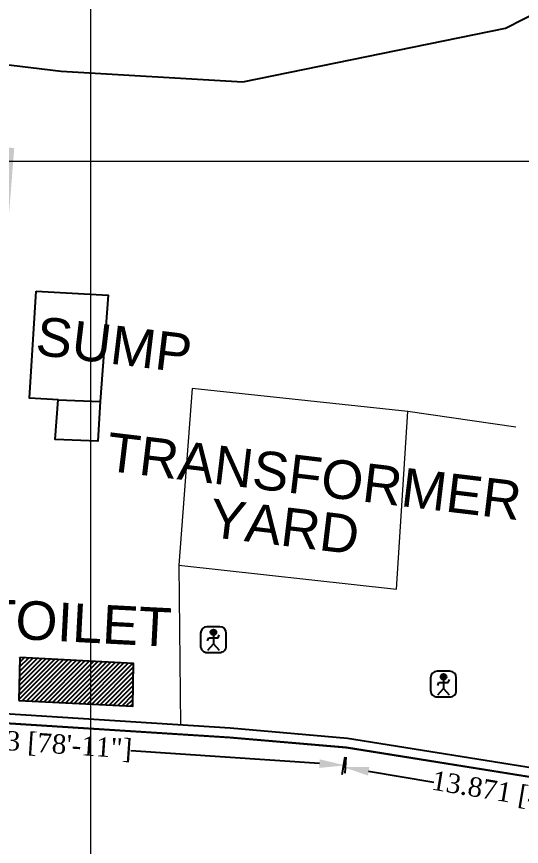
# Model space of a CAD drawing. Header units: metres. Extents: x 420822 to 421453, y 1458172 to 1458620.
# Drawn here: x 420922.12 to 420941.71, y 1458348.4 to 1458380.61 of the extents above; entities that cross this region are included whole.
import ezdxf

# ---------------------------------------------------------------- set-up
doc = ezdxf.new("R2010")
doc.units = ezdxf.units.M
doc.header["$MEASUREMENT"] = 0
doc.header["$PDMODE"] = 3
doc.header["$PDSIZE"] = 0.25
doc.linetypes.add('DOT2', pattern=[0.125, 0, -0.125])
doc.layers.get('0').update_dxf_attribs({"linetype": 'CONTINUOUS'})
doc.layers.get('Defpoints').update_dxf_attribs({"linetype": 'CONTINUOUS'})
for name, color, linetype in [('BOUNDARY', 7, 'CONTINUOUS'), ('BUILDING', 230, 'CONTINUOUS'), ('DETAIL', 7, 'CONTINUOUS'), ('DIM', 8, 'CONTINUOUS'), ('ROAD', 1, 'CONTINUOUS'), ('TEXT', 7, 'CONTINUOUS')]:
    doc.layers.add(name, color=color, linetype=linetype)
doc.layers.add('fence', color=34, linetype='FENCE', lineweight=20)
doc.layers.add('grid', color=5, linetype='DOT2', lineweight=20)
doc.styles.add('ROMANTICITALIC', font='romantic.ttf')
doc.styles.add('rs2', font='arial.ttf', dxfattribs={"height": 2})
doc.linetypes.add('FENCE', pattern='A,4,-0.4,["X",Standard,S=0.4,R=-0.3,X=-0.15,Y=-0.2],-0.4', length=4.8)
doc.dimstyles.new('ROCKFORT', dxfattribs={"dimtxt": 0.75, "dimasz": 1, "dimexe": 0.3, "dimexo": 0.375, "dimgap": 0.1, "dimtad": 0, "dimdec": 3, "dimzin": 0, "dimdsep": 46, "dimtxsty": 'ROMANTICITALIC', "dimcen": 0.09, "dimclrd": 8, "dimclre": 8, "dimclrt": 5, "dimadec": 0, "dimazin": 0, "dimtfac": 1, "dimtdec": 3, "dimtofl": 0, "dimtmove": 1, "dimatfit": 2, "dimfxl": 1, "dimtolj": 1, "dimtzin": 0, "dimarcsym": 0})

# ---------------------------------------------------------------- blocks, each defined once
blk = doc.blocks.new('MH')
h = blk.add_hatch(color=256)
edge = h.paths.add_edge_path()
edge.add_ellipse((0.006, 0.568), major_axis=(-0.154, 0.154), ratio=1, start_angle=0, end_angle=360)
for p, q in [((0.499, 0.999), (-0.499, 0.999)), ((-0.999, 0.499), (-0.999, -0.499)), ((-0.445, -0.105), (-0.364, 0.127)), ((-0.364, 0.127), (0.377, 0.127)), ((0.006, 0.35), (0.006, -0.335)), ((0.377, 0.127), (0.457, 0.359)), ((0.999, -0.499), (0.999, 0.499)), ((-0.441, -0.823), (0.006, -0.335)), ((0.006, -0.335), (0.454, -0.823)), ((-0.499, -0.999), (0.499, -0.999))]:
    blk.add_line(p, q)
for centre, major_axis, start_param, end_param in [((-0.499, 0.499), (0.353, 0.353), 0.785398, 2.356194), ((0.006, 0.568), (-0.154, 0.154), 3.926991, 10.210176), ((0.499, 0.499), (-0.353, 0.353), 3.926991, 5.497787), ((-0.499, -0.499), (0.353, 0.353), 2.356194, 3.926991), ((0.499, -0.499), (-0.353, 0.353), 2.356194, 3.926991)]:
    blk.add_ellipse(centre, major_axis=major_axis, ratio=1, start_param=start_param, end_param=end_param)
blk = doc.blocks.new('*D70')
at = {"layer": 'Defpoints', "color": 0, "linetype": 'ByBlock', "transparency": 16777216}
for p in [(420934.919, 1458352.233), (420934.793, 1458351.478), (420948.601, 1458349.954)]:
    blk.add_point(p, dxfattribs=at)
at = {"layer": 'DIM', "color": 8, "linetype": 'ByBlock', "lineweight": -2, "transparency": 16777216}
for p, q in [((420934.857, 1458351.864), (420934.744, 1458351.182)), ((420935.78, 1458351.314), (420938.313, 1458350.892)), ((420947.489, 1458349.363), (420944.955, 1458349.785)), ((420948.539, 1458349.584), (420948.426, 1458348.903))]:
    blk.add_line(p, q, dxfattribs=at)
at = {"layer": 'DIM', "color": 8, "linetype": 'ByBlock', "transparency": 16777216}
for points in [[(420935.807, 1458351.478), (420935.752, 1458351.149), (420934.793, 1458351.478)], [(420947.516, 1458349.528), (420947.461, 1458349.199), (420948.475, 1458349.199)]]:
    blk.add_solid(points, dxfattribs=at)
at = {"layer": 'DIM', "color": 5, "linetype": 'ByBlock', "transparency": 16777216, "insert": (420941.634, 1458350.339), "char_height": 0.75, "attachment_point": 5, "rotation": 350.5428, "style": 'ROMANTICITALIC'}
blk.add_mtext('\\A1;13.871 [45\'-6"]', dxfattribs=at)
blk = doc.blocks.new('*D71')
at = {"layer": 'Defpoints', "color": 0, "linetype": 'ByBlock', "transparency": 16777216}
for p in [(420910.922, 1458353.863), (420910.875, 1458353.172), (420934.919, 1458352.233)]:
    blk.add_point(p, dxfattribs=at)
at = {"layer": 'DIM', "color": 8, "linetype": 'ByBlock', "lineweight": -2, "transparency": 16777216}
for p, q in [((420910.896, 1458353.489), (420910.854, 1458352.873)), ((420911.872, 1458353.104), (420919.193, 1458352.607)), ((420933.874, 1458351.61), (420926.554, 1458352.107)), ((420934.894, 1458351.859), (420934.852, 1458351.243))]:
    blk.add_line(p, q, dxfattribs=at)
at = {"layer": 'DIM', "color": 8, "linetype": 'ByBlock', "transparency": 16777216}
for points in [[(420911.884, 1458353.271), (420911.861, 1458352.938), (420910.875, 1458353.172)], [(420933.886, 1458351.777), (420933.863, 1458351.444), (420934.872, 1458351.543)]]:
    blk.add_solid(points, dxfattribs=at)
at = {"layer": 'DIM', "color": 5, "linetype": 'ByBlock', "transparency": 16777216, "insert": (420922.873, 1458352.357), "char_height": 0.75, "attachment_point": 5, "rotation": 356.1153, "style": 'ROMANTICITALIC'}
blk.add_mtext('\\A1;24.053 [78\'-11"]', dxfattribs=at)

msp = doc.modelspace()

# ---------------------------------------------------------------- hatches: boundary and pattern name
at = {"layer": 'BUILDING'}
h = msp.add_hatch(color=172, dxfattribs=at)
h.dxf.hatch_style = 1
h.set_gradient(color1=(0, 0, 204), color2=(255, 255, 0), name='CYLINDER')
h.paths.add_polyline_path([(420978.518, 1458475.843), (420976.961, 1458449.19), (420945.312, 1458450.837), (420942.85, 1458452.851), (420942.935, 1458454.287), (420917.336, 1458455.499), (420918.52, 1458478.917), (420952.308, 1458477.074), (420953.236, 1458477.708), (420953.375, 1458479.675), (420962.027, 1458480.342), (420966.848, 1458480.022), (420966.897, 1458476.549)])
h.paths.add_polyline_path([(421075.349, 1458478.061), (421077.671, 1458478.029), (421077.64, 1458475.772), (421075.347, 1458475.713)])
h.paths.add_polyline_path([(421138.169, 1458479.125), (421137.834, 1458474.226), (421147.812, 1458473.676), (421148.111, 1458478.591)])
h.paths.add_polyline_path([(421054.387, 1458432.55), (421057.471, 1458432.328), (421057.328, 1458429.249), (421054.207, 1458429.338)])
h.paths.add_polyline_path([(421030.689, 1458413.843), (421036.759, 1458413.164), (421036.429, 1458410.672), (421030.419, 1458411.454)])
h.paths.add_polyline_path([(421018.386, 1458408.231), (421019.656, 1458407.662), (421018.379, 1458404.095), (421017.073, 1458404.61)])
h.paths.add_polyline_path([(420924.109, 1458397.421), (420923.894, 1458394.317), (420933.901, 1458393.725), (420934.037, 1458396.829)], flags=17)
h.paths.add_polyline_path([(420917.51, 1458397.875), (420922.613, 1458397.523), (420922.338, 1458394.494), (420917.349, 1458394.807)], flags=17)
h.paths.add_polyline_path([(420921.819, 1458386.514), (420924.26, 1458386.239), (420924.011, 1458384.016), (420921.554, 1458384.261)])
h.paths.add_polyline_path([(420916.96, 1458386.207), (420919.083, 1458386.02), (420918.942, 1458384.468), (420916.809, 1458384.686)])
h.paths.add_polyline_path([(420912.6, 1458357.489), (420917.842, 1458357.07), (420917.558, 1458354.36), (420920.171, 1458354.333), (420921.08, 1458363.463), (420922.026, 1458375.5), (420919.477, 1458375.802), (420914.279, 1458376.169)])
h.paths.add_polyline_path([(420908.824, 1458375.299), (420912.138, 1458374.936), (420911.82, 1458371.572), (420908.515, 1458371.884)])
h.paths.add_polyline_path([(420942.665, 1458364.516), (420942.184, 1458360.738), (420958.977, 1458358.7), (420958.317, 1458353.706), (420971.091, 1458352.147), (420972.13, 1458360.978)])
h.paths.add_polyline_path([(420990.243, 1458343.259), (420996.501, 1458343.075), (420996.297, 1458336.867), (420990.038, 1458336.997)])
h.paths.add_polyline_path([(421006.439, 1458362.706), (421012.579, 1458362.031), (421011.219, 1458343.772), (421008.0741, 1458344.1177), (421007.832, 1458340.868), (421004.882, 1458341.307)])
edge = h.paths.add_edge_path()
edge.add_line((420946.328, 1458424.099), (420946.137, 1458420.471))
edge.add_line((420942.694, 1458424.202), (420946.328, 1458424.099))
edge.add_line((420942.503, 1458420.574), (420946.137, 1458420.471))
edge.add_line((420942.694, 1458424.202), (420942.503, 1458420.574))
edge.add_line((420916.96, 1458386.207), (420921.7334, 1458385.7865))
edge.add_line((420918.942, 1458384.468), (420921.554, 1458384.261))
at = {"layer": 'BUILDING', "linetype": 'ByBlock'}
h = msp.add_hatch(dxfattribs=at)
h.set_pattern_fill('ANSI31', color=8)
h.set_pattern_definition([(45, (0, 0), (-0.088388347648, 0.088388347648), [])])
h.paths.add_polyline_path([(420922.21, 1458354.0631), (420926.627, 1458353.8351), (420926.658, 1458355.5), (420922.241, 1458355.728)])

# ---------------------------------------------------------------- linework, layer by layer
at = {"layer": 'BOUNDARY', "linetype": 'ByBlock', "const_width": 0.075}
msp.add_lwpolyline([(420975.4872, 1458337.1939), (420971.3987, 1458338.6571), (420971.0557, 1458338.7577), (420969.1325, 1458339.3435), (420966.5234, 1458339.7179), (420962.2432, 1458340.4448), (420947.7926, 1458342.8261), (420948.4909, 1458348.7716), (420948.6011, 1458349.9544), (420948.3793, 1458349.9976), (420948.3751, 1458350.0797), (420934.919, 1458352.2335), (420930.3821, 1458352.625), (420910.9217, 1458353.863), (420912.454, 1458370.5784), (420895.912, 1458371.9877), (420886.0598, 1458372.8367), (420885.0231, 1458403.3496)], dxfattribs=at)
at = {"layer": 'BOUNDARY', "linetype": 'ByBlock'}
for points in [[(420948.3751, 1458350.0797), (420934.919, 1458352.2335), (420930.3821, 1458352.625), (420910.9217, 1458353.863), (420912.454, 1458370.5784)], [(420948.558, 1458350.415), (420934.963, 1458352.591), (420930.409, 1458352.984), (420911.483, 1458354.188)]]:
    msp.add_lwpolyline(points, dxfattribs=at)
at = {"layer": 'BUILDING', "linetype": 'ByBlock'}
msp.add_line((420922.241, 1458355.728), (420922.21, 1458354.0631, 7.5781), dxfattribs=at)
for points, elevation in [([(420922.882, 1458369.945), (420925.668, 1458369.789), (420925.359, 1458365.669), (420925.27, 1458364.132), (420923.621, 1458364.191), (420923.727, 1458365.733), (420922.615, 1458365.797), (420922.882, 1458369.945)], 7.417), ([(420923.727, 1458365.733), (420925.359, 1458365.669)], 7.366)]:
    msp.add_lwpolyline(points, dxfattribs=dict(at, elevation=elevation))
msp.add_polyline3d([(420922.21, 1458354.0631, 15.1581), (420926.627, 1458353.8351, 15.1261), (420926.658, 1458355.5, 7.256), (420922.241, 1458355.728, 7.288)], dxfattribs=at)
at = {"layer": 'fence'}
for points, elevation in [([(420941.493, 1458364.675), (420937.302, 1458365.283), (420928.93, 1458366.177), (420928.414, 1458359.319), (420936.856, 1458358.38), (420937.302, 1458365.283)], 7.523), ([(420928.414, 1458359.319), (420928.4826, 1458353.1066)], 7.223)]:
    msp.add_lwpolyline(points, dxfattribs=dict(at, elevation=elevation))
at = {"layer": 'grid', "color": 8, "linetype": 'ByBlock'}
for p, q in [((420925, 1458175), (420925, 1458617.5426)), ((420825, 1458375), (421373.931, 1458375))]:
    msp.add_line(p, q, dxfattribs=at)
at = {"layer": 'ROAD', "linetype": 'ByBlock', "elevation": 7.843}
msp.add_lwpolyline([(420913.543, 1458379.378), (420916.023, 1458379.431), (420923.848, 1458378.483), (420930.892, 1458378.077), (420941.089, 1458380.154), (420946.786, 1458383.069), (420952.097, 1458387.151), (420975.849, 1458415.5), (420986.544, 1458419.878), (421002.534, 1458417.149), (421056.164, 1458413.314), (421066.631, 1458412.564), (421071.611, 1458412.239), (421083.971, 1458411.402), (421086.14, 1458411.259), (421104.231, 1458410.021), (421113.345, 1458409.324)], dxfattribs=at)

# ---------------------------------------------------------------- block references
at = {"layer": 'DETAIL', "linetype": 'ByBlock', "xscale": 0.5, "yscale": 0.5, "zscale": 0.5}
for p in [(420929.755, 1458356.424, 7.274), (420938.684, 1458354.697, 7.23)]:
    msp.add_blockref('MH', p, dxfattribs=at)

# ---------------------------------------------------------------- texts
at = {"layer": 'TEXT', "linetype": 'ByBlock', "style": 'rs2'}
for s, rotation, p in [('SUMP', 353.15301, (420922.8087, 1458367.4878, -7.504)), ('TRANSFORMER', 353.15301, (420925.5453, 1458362.9852)), ('YARD', 353.15301, (420929.5349, 1458360.4176)), ('TOILET', 357.04509, (420920.7623, 1458356.5193))]:
    msp.add_text(s, height=1.5, rotation=rotation, dxfattribs=at).set_placement(p)

# ---------------------------------------------------------------- dimensions: what is measured, and where the dimension line sits
at = {"layer": 'DIM', "linetype": 'ByBlock'}
for p1, p2, distance, picture, middle in [((420934.919, 1458352.2335), (420910.9217, 1458353.863), 0.6924, '*D71', (420922.8734, 1458352.3574)), ((420948.6011, 1458349.9544), (420934.919, 1458352.2335), 0.7657, '*D70', (420941.6342, 1458350.3386))]:
    dim = msp.add_aligned_dim(p1=p1, p2=p2, distance=distance, dimstyle='ROCKFORT', dxfattribs=at)
    dim.commit()
    dim.dimension.update_dxf_attribs({"geometry": picture, "text_midpoint": middle})

doc.saveas('drawing.dxf')
